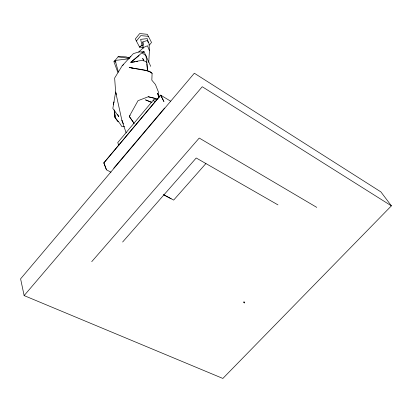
<?xml version="1.0" encoding="UTF-8"?>
<svg xmlns="http://www.w3.org/2000/svg" width="412" height="412" viewBox="0 0 412 412"><rect width="100%" height="100%" fill="white"/><g stroke="black" fill="none" stroke-linecap="round" stroke-linejoin="round"><path stroke-width="0.62" d="M134.673 68.639L129.224 67.362C136.599 69.7 145.683 68.444 152.11 73.315L151.827 80.18L155.442 84.491L158.44 92.041L158.914 96.928M143.088 48.338L142.856 41.906L147.414 40.443L149 43.399L149.422 50.707L148.753 62.284L148.042 61.249M118.744 121.561L117.657 121.499L114.984 117.338L115.149 114.912M147.393 70.782L146.857 62.32C142.264 58.494 135.898 62.264 130.722 62.315L141.877 52.839L144.056 51.675L150.735 66.368M130.898 56.552L128.724 57.762L126.067 56.882L118.017 56.449M143.067 52.463L144.056 51.675L138.648 52.025L133.38 53.611L122.189 65.76L114.644 78.033L115.628 91.989L121.931 120.52L126.175 132.937M143.361 47.473L139.596 47.123L136.398 41.025L140.796 35.607L148.382 36.344L151.518 42.462L149.319 45.145M157.724 99.019L153.475 99.936L117.734 142.609L118.898 145.493M103.906 162.889L160.711 95.177L170.568 101.136M117.837 72.321L113.949 61.779L118.048 56.907L129.013 58.313M113.764 168.168L164.579 108.021M24.133 295.589L202.246 86.726L391.4 205.851L222.861 378.443L24.133 295.589L20.6 278.842L194.34 73.223L380.889 191.894L391.4 205.851M91.722 261.677L199.233 138.051L316.756 207.37M122.632 242.019L196.215 157.987L277.946 204.872M205.902 163.533L173.658 200.098L163.487 194.675M113.949 61.779L115.195 60.44L128.961 58.777M130.151 115.504L129.27 116.416L134.157 123.549M138.648 52.025L143.984 47.267L147.46 45.773L149.422 50.707M122.189 65.76L123.631 64.56M141.975 45.202L139.596 47.123L141.975 45.196L140.636 39.361L147.336 38.625L148.274 42.75M139.117 55.615L130.722 62.315L135.105 61.769M157.93 98.998L148.248 96.758L138.02 100.683L129.27 116.416L133.972 123.07M124.506 126.469L123.327 126.793L121.859 126.587L119.897 123.471L114.984 117.338L114.181 109.803M114.345 102.037L113.377 102.269L113.645 104.782M136.357 61.609L137.608 61.455M148.485 71.503L149.741 71.353L152.11 73.315M244.434 302.568L244.151 301.981L243.497 302.042L243.78 302.629L244.434 302.568L244.496 303.057L244.264 302.351M148.547 71.281L149.741 71.353L129.224 67.362M142.284 45.789L143.33 45.953M148.248 96.758L155.679 98.602M128.724 57.762L129.78 58.154M151.997 102.423L145.493 99.859L151.271 102.305M103.85 162.905L106.461 169.821L110.977 172.211M163.77 194.804L171.114 198.718M141.877 52.839L145.956 55.548L146.734 62.526M244.29 302.588L244.151 301.981M244.249 302.207L244.285 302.336M244.342 302.48L244.362 302.65M122.601 121.586L121.931 120.52L123.487 123.94M148.382 36.344L147.275 34.299L139.714 33.557L135.337 38.96L136.398 41.025M159.47 97.067L157.42 93.143L158.584 96.439M117.678 114.495L118.79 116.673L112.837 108.423L115.628 91.989L116.447 94.379M143.87 60.677L142.681 58.349L143.448 60.111M160.706 95.126L163.94 101.579L160.644 95.136L103.845 162.858L106.461 169.821M153.48 99.931L154.603 102.217M115.906 62.202L115.195 60.44L118.368 72.033M147.259 68.299L147.517 69.51L146.878 63.798M142.856 41.906L143.196 44.795M114.696 110.406L114.984 117.338"/></g></svg>
